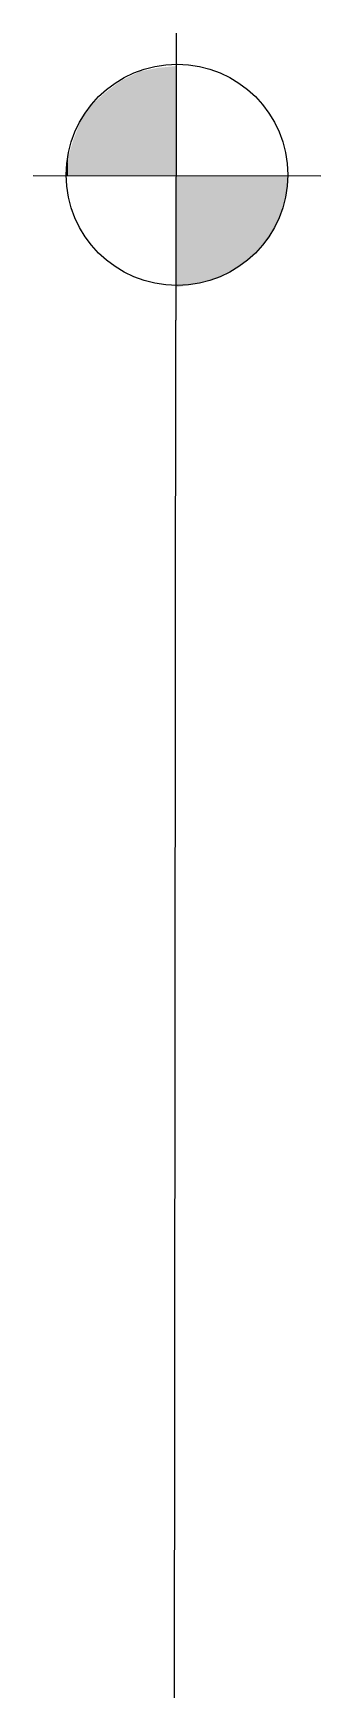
# Model space of a CAD drawing. Header units: millimetres. Extents: x 122681 to 489967, y 7796 to 82317.
# Drawn here: x 122698 to 122864, y 51612 to 52571 of the extents above; entities that cross this region are included whole.
import ezdxf

# ---------------------------------------------------------------- set-up
doc = ezdxf.new("R2010")
doc.units = ezdxf.units.MM
doc.layers.add('PDF_R-SKYR-TEXTI', color=7, linetype='Continuous')

msp = doc.modelspace()

# ---------------------------------------------------------------- linework, layer by layer
at = {"color": 7, "linetype": 'Continuous', "lineweight": 25}
msp.add_line((122778.24, 50654.79), (122780.14, 52404.79), dxfattribs=at)
at = {"layer": 'PDF_R-SKYR-TEXTI', "lineweight": 25}
for points in [[(122780.32, 52570.94), (122780.14, 52404.79)], [(122697.68, 52488.48), (122863.83, 52488.3)]]:
    msp.add_lwpolyline(points, dxfattribs=at)
msp.add_circle((122780.76, 52488.92), 64.03, dxfattribs=at)
at = {"layer": 'PDF_R-SKYR-TEXTI', "transparency": 33554559}
for points in [[(122769.64, 52488.4), (122769.71, 52550.84), (122759.06, 52488.41)], [(122769.71, 52550.84), (122759.06, 52488.41), (122759.13, 52548.74)], [(122780.23, 52488.39), (122780.3, 52551.89), (122769.64, 52488.4)], [(122780.3, 52551.89), (122769.64, 52488.4), (122769.71, 52550.84)], [(122748.48, 52488.43), (122748.54, 52543.46), (122740.01, 52488.44)], [(122748.54, 52543.46), (122740.01, 52488.44), (122740.06, 52537.12)], [(122759.06, 52488.41), (122759.13, 52548.74), (122748.48, 52488.43)], [(122759.13, 52548.74), (122748.48, 52488.43), (122748.54, 52543.46)], [(122740.01, 52488.44), (122740.06, 52537.12), (122731.55, 52488.44)], [(122740.06, 52537.12), (122731.55, 52488.44), (122731.59, 52529.72)], [(122731.55, 52488.44), (122731.59, 52529.72), (122725.2, 52488.45)], [(122731.59, 52529.72), (122725.2, 52488.45), (122725.23, 52520.2)], [(122725.2, 52488.45), (122725.23, 52520.2), (122720.96, 52488.46)], [(122725.23, 52520.2), (122720.96, 52488.46), (122720.99, 52509.62)], [(122720.99, 52509.62), (122717.8, 52499.04), (122717.79, 52488.46)], [(122720.99, 52509.62), (122720.96, 52488.46), (122717.79, 52488.46)], [(122717.8, 52499.04), (122717.79, 52488.46), (122716.73, 52488.46)], [(122792.93, 52488.38), (122780.16, 52423.84), (122780.23, 52488.39)], [(122792.86, 52425.94), (122792.93, 52488.38), (122780.16, 52423.84)], [(122804.57, 52488.37), (122792.86, 52425.94), (122792.93, 52488.38)], [(122804.5, 52429.1), (122804.57, 52488.37), (122792.86, 52425.94)], [(122816.21, 52488.35), (122804.5, 52429.1), (122804.57, 52488.37)], [(122816.15, 52435.44), (122816.21, 52488.35), (122804.5, 52429.1)], [(122825.73, 52488.34), (122816.15, 52435.44), (122816.21, 52488.35)], [(122825.69, 52442.84), (122825.73, 52488.34), (122816.15, 52435.44)], [(122834.2, 52488.33), (122825.69, 52442.84), (122825.73, 52488.34)], [(122834.16, 52452.35), (122834.2, 52488.33), (122825.69, 52442.84)], [(122839.47, 52463.99), (122839.49, 52488.33), (122834.16, 52452.35)], [(122839.49, 52488.33), (122834.16, 52452.35), (122834.2, 52488.33)], [(122843.73, 52488.32), (122839.47, 52463.99), (122839.49, 52488.33)], [(122843.71, 52475.62), (122843.73, 52488.32), (122839.47, 52463.99)], [(122844.78, 52488.32), (122843.71, 52475.62), (122843.73, 52488.32)]]:
    msp.add_solid(points, dxfattribs=at)

doc.saveas('drawing.dxf')
